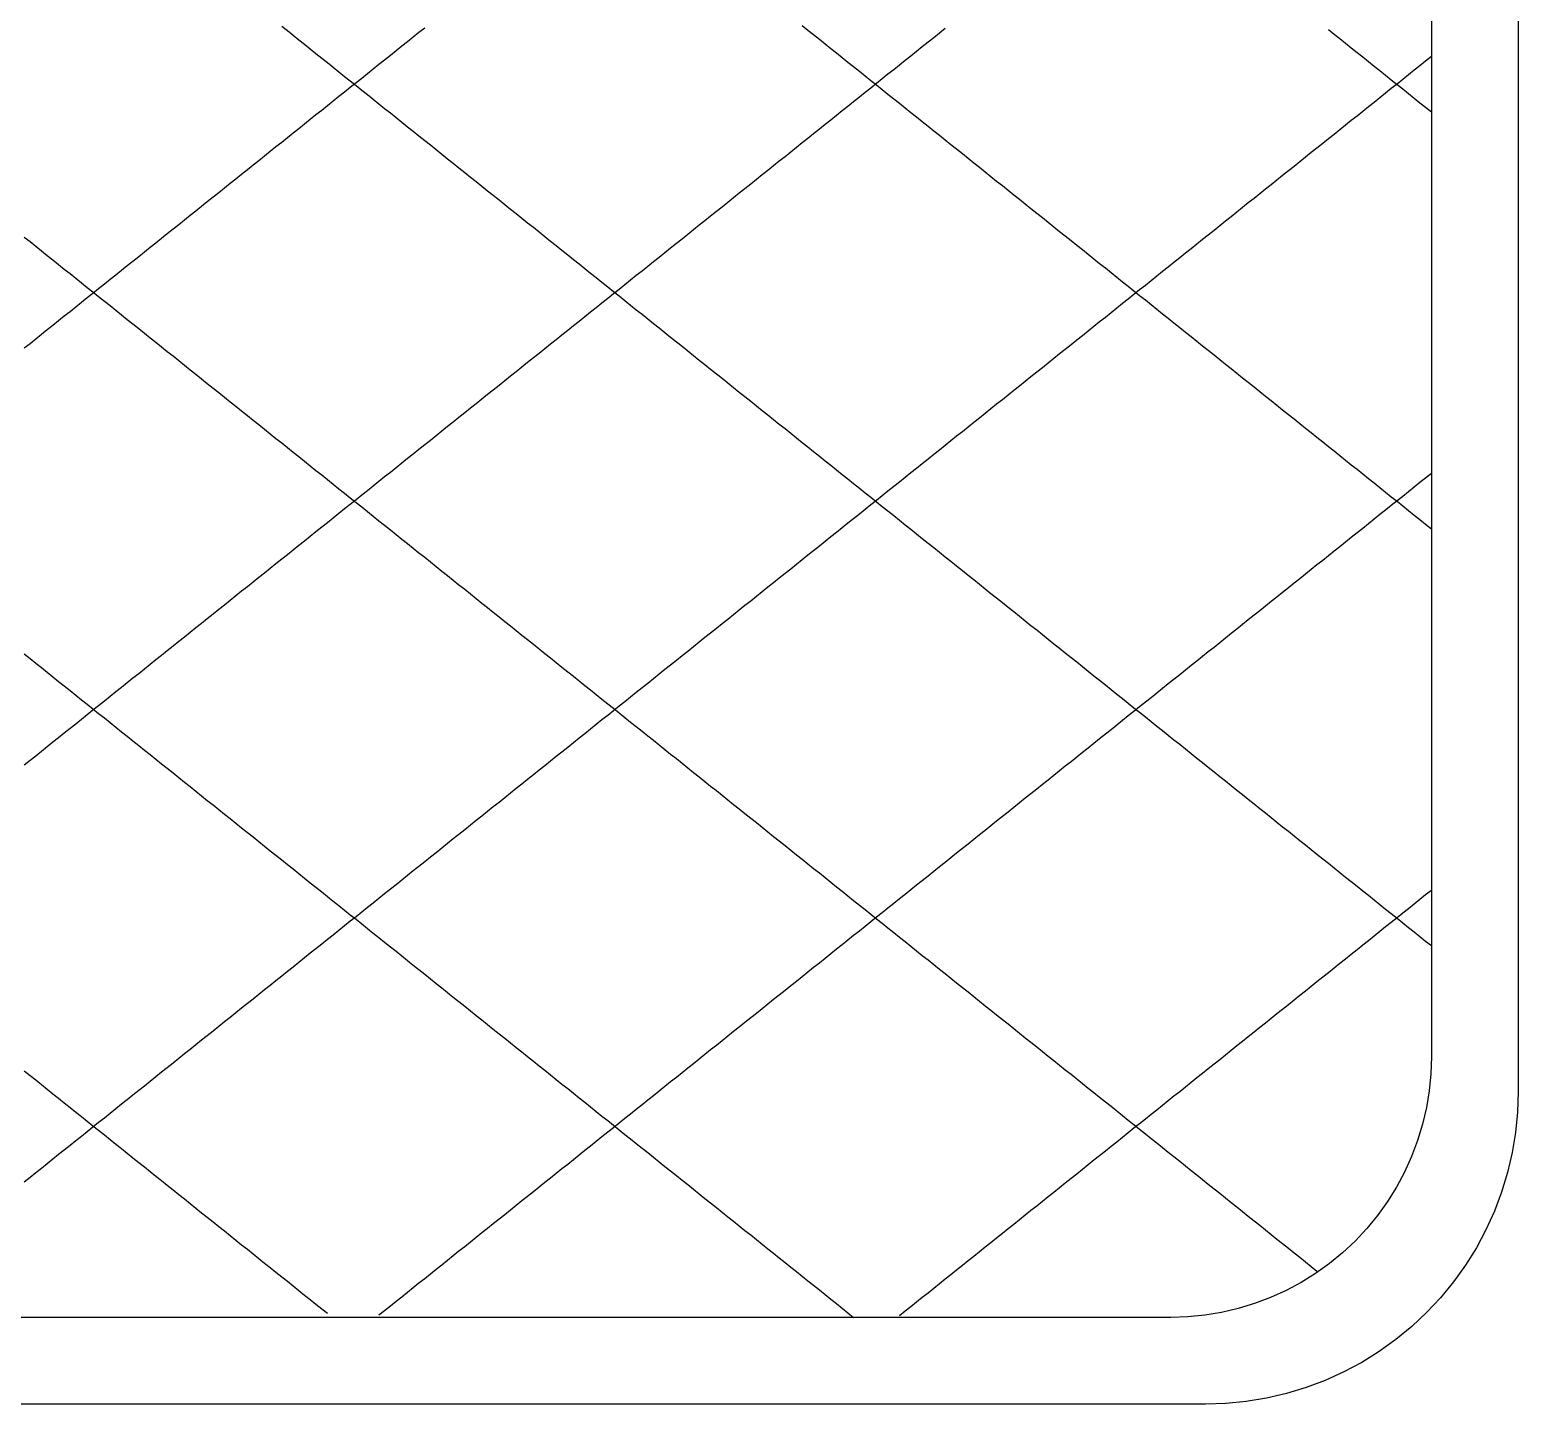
# Model space of a CAD drawing. Header units: millimetres. Extents: x 8 to 772, y 8 to 255.
# Drawn here: x 416.3 to 502, y 8 to 87.1 of the extents above; entities that cross this region are included whole.
import ezdxf

# ---------------------------------------------------------------- set-up
doc = ezdxf.new("R2010")
doc.units = ezdxf.units.MM
doc.layers.add('STUDY_GUIDES', color=7, linetype='Continuous')

msp = doc.modelspace()

# ---------------------------------------------------------------- linework, layer by layer
at = {"layer": 'STUDY_GUIDES'}
for points in [[(502, 214), (502, 26), (501.9615, 24.8227), (501.846, 23.6505), (501.6541, 22.4884), (501.3867, 21.3413), (501.0447, 20.2141), (500.6298, 19.1117), (500.1437, 18.0388), (499.5885, 17), (498.9665, 15.9997), (498.2804, 15.0423), (497.5331, 14.1318), (496.7279, 13.2721), (495.8682, 12.4669), (494.9577, 11.7196), (494.0003, 11.0335), (493, 10.4115), (491.9612, 9.8563), (490.8883, 9.3702), (489.7859, 8.9553), (488.6587, 8.6133), (487.5116, 8.3459), (486.3495, 8.154), (485.1773, 8.0385), (484, 8), (296, 8)], [(497, 212), (497, 28), (496.9679, 27.019), (496.8717, 26.0421), (496.7118, 25.0736), (496.4889, 24.1177), (496.204, 23.1784), (495.8582, 22.2597), (495.4531, 21.3657), (494.9904, 20.5), (494.472, 19.6664), (493.9003, 18.8686), (493.2776, 18.1098), (492.6066, 17.3934), (491.8902, 16.7224), (491.1314, 16.0997), (490.3336, 15.528), (489.5, 15.0096), (488.6343, 14.5469), (487.7403, 14.1418), (486.8216, 13.796), (485.8823, 13.5111), (484.9264, 13.2882), (483.9579, 13.1283), (482.981, 13.0321), (482, 13), (298, 13)], [(416.0092, 68.8074), (416.3385, 69.0708), (416.6677, 69.3342), (416.9969, 69.5975), (417.3262, 69.8609), (417.6554, 70.1243), (417.9846, 70.3877), (418.3138, 70.6511), (418.6431, 70.9145), (418.9723, 71.1778), (419.3015, 71.4412), (419.6308, 71.7046), (419.96, 71.968), (420.2892, 72.2314), (420.6185, 72.4948), (420.9477, 72.7582), (421.2769, 73.0215), (421.6062, 73.2849), (421.9354, 73.5483), (422.2646, 73.8117), (422.5938, 74.0751), (422.9231, 74.3385), (423.2523, 74.6018), (423.5815, 74.8652), (423.9108, 75.1286), (424.24, 75.392), (424.5692, 75.6554), (424.8985, 75.9188), (425.2277, 76.1822), (425.5569, 76.4455), (425.8862, 76.7089), (426.2154, 76.9723), (426.5446, 77.2357), (426.8738, 77.4991), (427.2031, 77.7625), (427.5323, 78.0258), (427.8615, 78.2892), (428.1908, 78.5526), (428.52, 78.816), (428.8492, 79.0794), (429.1785, 79.3428), (429.5077, 79.6062), (429.8369, 79.8695), (430.1662, 80.1329), (430.4954, 80.3963), (430.8246, 80.6597), (431.1538, 80.9231), (431.4831, 81.1865), (431.8123, 81.4498), (432.1415, 81.7132), (432.4708, 81.9766), (432.8, 82.24), (433.1292, 82.5034), (433.4585, 82.7668), (433.7877, 83.0302), (434.1169, 83.2935), (434.4462, 83.5569), (434.7754, 83.8203), (435.1046, 84.0837), (435.4338, 84.3471), (435.7631, 84.6105), (436.0923, 84.8738), (436.4215, 85.1372), (436.7508, 85.4006), (437.08, 85.664), (437.4092, 85.9274), (437.7385, 86.1908), (438.0677, 86.4542), (438.3969, 86.7175), (438.7262, 86.9809), (439.0554, 87.2443)], [(416.0092, 44.8074), (416.3385, 45.0708), (416.6677, 45.3342), (416.9969, 45.5975), (417.3262, 45.8609), (417.6554, 46.1243), (417.9846, 46.3877), (418.3138, 46.6511), (418.6431, 46.9145), (418.9723, 47.1778), (419.3015, 47.4412), (419.6308, 47.7046), (419.96, 47.968), (420.2892, 48.2314), (420.6185, 48.4948), (420.9477, 48.7582), (421.2769, 49.0215), (421.6062, 49.2849), (421.9354, 49.5483), (422.2646, 49.8117), (422.5938, 50.0751), (422.9231, 50.3385), (423.2523, 50.6018), (423.5815, 50.8652), (423.9108, 51.1286), (424.24, 51.392), (424.5692, 51.6554), (424.8985, 51.9188), (425.2277, 52.1822), (425.5569, 52.4455), (425.8862, 52.7089), (426.2154, 52.9723), (426.5446, 53.2357), (426.8738, 53.4991), (427.2031, 53.7625), (427.5323, 54.0258), (427.8615, 54.2892), (428.1908, 54.5526), (428.52, 54.816), (428.8492, 55.0794), (429.1785, 55.3428), (429.5077, 55.6062), (429.8369, 55.8695), (430.1662, 56.1329), (430.4954, 56.3963), (430.8246, 56.6597), (431.1538, 56.9231), (431.4831, 57.1865), (431.8123, 57.4498), (432.1415, 57.7132), (432.4708, 57.9766), (432.8, 58.24), (433.1292, 58.5034), (433.4585, 58.7668), (433.7877, 59.0302), (434.1169, 59.2935), (434.4462, 59.5569), (434.7754, 59.8203), (435.1046, 60.0837), (435.4338, 60.3471), (435.7631, 60.6105), (436.0923, 60.8738), (436.4215, 61.1372), (436.7508, 61.4006), (437.08, 61.664), (437.4092, 61.9274), (437.7385, 62.1908), (438.0677, 62.4542), (438.3969, 62.7175), (438.7262, 62.9809), (439.0554, 63.2443), (439.3846, 63.5077), (439.7138, 63.7711), (440.0431, 64.0345), (440.3723, 64.2978), (440.7015, 64.5612), (441.0308, 64.8246), (441.36, 65.088), (441.6892, 65.3514), (442.0185, 65.6148), (442.3477, 65.8782), (442.6769, 66.1415), (443.0062, 66.4049), (443.3354, 66.6683), (443.6646, 66.9317), (443.9938, 67.1951), (444.3231, 67.4585), (444.6523, 67.7218), (444.9815, 67.9852), (445.3108, 68.2486), (445.64, 68.512), (445.9692, 68.7754), (446.2985, 69.0388), (446.6277, 69.3022), (446.9569, 69.5655), (447.2862, 69.8289), (447.6154, 70.0923), (447.9446, 70.3557), (448.2738, 70.6191), (448.6031, 70.8825), (448.9323, 71.1458), (449.2615, 71.4092), (449.5908, 71.6726), (449.92, 71.936), (450.2492, 72.1994), (450.5785, 72.4628), (450.9077, 72.7262), (451.2369, 72.9895), (451.5662, 73.2529), (451.8954, 73.5163), (452.2246, 73.7797), (452.5538, 74.0431), (452.8831, 74.3065), (453.2123, 74.5698), (453.5415, 74.8332), (453.8708, 75.0966), (454.2, 75.36), (454.5292, 75.6234), (454.8585, 75.8868), (455.1877, 76.1502), (455.5169, 76.4135), (455.8462, 76.6769), (456.1754, 76.9403), (456.5046, 77.2037), (456.8338, 77.4671), (457.1631, 77.7305), (457.4923, 77.9938), (457.8215, 78.2572), (458.1508, 78.5206), (458.48, 78.784), (458.8092, 79.0474), (459.1385, 79.3108), (459.4677, 79.5742), (459.7969, 79.8375), (460.1262, 80.1009), (460.4554, 80.3643), (460.7846, 80.6277), (461.1138, 80.8911), (461.4431, 81.1545), (461.7723, 81.4178), (462.1015, 81.6812), (462.4308, 81.9446), (462.76, 82.208), (463.0892, 82.4714), (463.4185, 82.7348), (463.7477, 82.9982), (464.0769, 83.2615), (464.4062, 83.5249), (464.7354, 83.7883), (465.0646, 84.0517), (465.3938, 84.3151), (465.7231, 84.5785), (466.0523, 84.8418), (466.3815, 85.1052), (466.7108, 85.3686), (467.04, 85.632), (467.3692, 85.8954), (467.6985, 86.1588), (468.0277, 86.4222), (468.3569, 86.6855), (468.6862, 86.9489), (469.0154, 87.2123)], [(430.8246, 87.3403), (431.1538, 87.0769), (431.4831, 86.8135), (431.8123, 86.5502), (432.1415, 86.2868), (432.4708, 86.0234), (432.8, 85.76), (433.1292, 85.4966), (433.4585, 85.2332), (433.7877, 84.9698), (434.1169, 84.7065), (434.4462, 84.4431), (434.7754, 84.1797), (435.1046, 83.9163), (435.4338, 83.6529), (435.7631, 83.3895), (436.0923, 83.1262), (436.4215, 82.8628), (436.7508, 82.5994), (437.08, 82.336), (437.4092, 82.0726), (437.7385, 81.8092), (438.0677, 81.5458), (438.3969, 81.2825), (438.7262, 81.0191), (439.0554, 80.7557), (439.3846, 80.4923), (439.7138, 80.2289), (440.0431, 79.9655), (440.3723, 79.7022), (440.7015, 79.4388), (441.0308, 79.1754), (441.36, 78.912), (441.6892, 78.6486), (442.0185, 78.3852), (442.3477, 78.1218), (442.6769, 77.8585), (443.0062, 77.5951), (443.3354, 77.3317), (443.6646, 77.0683), (443.9938, 76.8049), (444.3231, 76.5415), (444.6523, 76.2782), (444.9815, 76.0148), (445.3108, 75.7514), (445.64, 75.488), (445.9692, 75.2246), (446.2985, 74.9612), (446.6277, 74.6978), (446.9569, 74.4345), (447.2862, 74.1711), (447.6154, 73.9077), (447.9446, 73.6443), (448.2738, 73.3809), (448.6031, 73.1175), (448.9323, 72.8542), (449.2615, 72.5908), (449.5908, 72.3274), (449.92, 72.064), (450.2492, 71.8006), (450.5785, 71.5372), (450.9077, 71.2738), (451.2369, 71.0105), (451.5662, 70.7471), (451.8954, 70.4837), (452.2246, 70.2203), (452.5538, 69.9569), (452.8831, 69.6935), (453.2123, 69.4302), (453.5415, 69.1668), (453.8708, 68.9034), (454.2, 68.64), (454.5292, 68.3766), (454.8585, 68.1132), (455.1877, 67.8498), (455.5169, 67.5865), (455.8462, 67.3231), (456.1754, 67.0597), (456.5046, 66.7963), (456.8338, 66.5329), (457.1631, 66.2695), (457.4923, 66.0062), (457.8215, 65.7428), (458.1508, 65.4794), (458.48, 65.216), (458.8092, 64.9526), (459.1385, 64.6892), (459.4677, 64.4258), (459.7969, 64.1625), (460.1262, 63.8991), (460.4554, 63.6357), (460.7846, 63.3723), (461.1138, 63.1089), (461.4431, 62.8455), (461.7723, 62.5822), (462.1015, 62.3188), (462.4308, 62.0554), (462.76, 61.792), (463.0892, 61.5286), (463.4185, 61.2652), (463.7477, 61.0018), (464.0769, 60.7385), (464.4062, 60.4751), (464.7354, 60.2117), (465.0646, 59.9483), (465.3938, 59.6849), (465.7231, 59.4215), (466.0523, 59.1582), (466.3815, 58.8948), (466.7108, 58.6314), (467.04, 58.368), (467.3692, 58.1046), (467.6985, 57.8412), (468.0277, 57.5778), (468.3569, 57.3145), (468.6862, 57.0511), (469.0154, 56.7877), (469.3446, 56.5243), (469.6738, 56.2609), (470.0031, 55.9975), (470.3323, 55.7342), (470.6615, 55.4708), (470.9908, 55.2074), (471.32, 54.944), (471.6492, 54.6806), (471.9785, 54.4172), (472.3077, 54.1538), (472.6369, 53.8905), (472.9662, 53.6271), (473.2954, 53.3637), (473.6246, 53.1003), (473.9538, 52.8369), (474.2831, 52.5735), (474.6123, 52.3102), (474.9415, 52.0468), (475.2708, 51.7834), (475.6, 51.52), (475.9292, 51.2566), (476.2585, 50.9932), (476.5877, 50.7298), (476.9169, 50.4665), (477.2462, 50.2031), (477.5754, 49.9397), (477.9046, 49.6763), (478.2338, 49.4129), (478.5631, 49.1495), (478.8923, 48.8862), (479.2215, 48.6228), (479.5508, 48.3594), (479.88, 48.096), (480.2092, 47.8326), (480.5385, 47.5692), (480.8677, 47.3058), (481.1969, 47.0425), (481.5262, 46.7791), (481.8554, 46.5157), (482.1846, 46.2523), (482.5138, 45.9889), (482.8431, 45.7255), (483.1723, 45.4622), (483.5015, 45.1988), (483.8308, 44.9354), (484.16, 44.672), (484.4892, 44.4086), (484.8185, 44.1452), (485.1477, 43.8818), (485.4769, 43.6185), (485.8062, 43.3551), (486.1354, 43.0917), (486.4646, 42.8283), (486.7938, 42.5649), (487.1231, 42.3015), (487.4523, 42.0382), (487.7815, 41.7748), (488.1108, 41.5114), (488.44, 41.248), (488.7692, 40.9846), (489.0985, 40.7212), (489.4277, 40.4578), (489.7569, 40.1945), (490.0862, 39.9311), (490.4154, 39.6677), (490.7446, 39.4043), (491.0738, 39.1409), (491.4031, 38.8775), (491.7323, 38.6142), (492.0615, 38.3508), (492.3908, 38.0874), (492.72, 37.824), (493.0492, 37.5606), (493.3785, 37.2972), (493.7077, 37.0338), (494.0369, 36.7705), (494.3662, 36.5071), (494.6954, 36.2437), (495.0246, 35.9803), (495.3538, 35.7169), (495.6831, 35.4535), (496.0123, 35.1902), (496.3415, 34.9268), (496.6708, 34.6634), (497, 34.4)], [(460.7846, 87.3723), (461.1138, 87.1089), (461.4431, 86.8455), (461.7723, 86.5822), (462.1015, 86.3188), (462.4308, 86.0554), (462.76, 85.792), (463.0892, 85.5286), (463.4185, 85.2652), (463.7477, 85.0018), (464.0769, 84.7385), (464.4062, 84.4751), (464.7354, 84.2117), (465.0646, 83.9483), (465.3938, 83.6849), (465.7231, 83.4215), (466.0523, 83.1582), (466.3815, 82.8948), (466.7108, 82.6314), (467.04, 82.368), (467.3692, 82.1046), (467.6985, 81.8412), (468.0277, 81.5778), (468.3569, 81.3145), (468.6862, 81.0511), (469.0154, 80.7877), (469.3446, 80.5243), (469.6738, 80.2609), (470.0031, 79.9975), (470.3323, 79.7342), (470.6615, 79.4708), (470.9908, 79.2074), (471.32, 78.944), (471.6492, 78.6806), (471.9785, 78.4172), (472.3077, 78.1538), (472.6369, 77.8905), (472.9662, 77.6271), (473.2954, 77.3637), (473.6246, 77.1003), (473.9538, 76.8369), (474.2831, 76.5735), (474.6123, 76.3102), (474.9415, 76.0468), (475.2708, 75.7834), (475.6, 75.52), (475.9292, 75.2566), (476.2585, 74.9932), (476.5877, 74.7298), (476.9169, 74.4665), (477.2462, 74.2031), (477.5754, 73.9397), (477.9046, 73.6763), (478.2338, 73.4129), (478.5631, 73.1495), (478.8923, 72.8862), (479.2215, 72.6228), (479.5508, 72.3594), (479.88, 72.096), (480.2092, 71.8326), (480.5385, 71.5692), (480.8677, 71.3058), (481.1969, 71.0425), (481.5262, 70.7791), (481.8554, 70.5157), (482.1846, 70.2523), (482.5138, 69.9889), (482.8431, 69.7255), (483.1723, 69.4622), (483.5015, 69.1988), (483.8308, 68.9354), (484.16, 68.672), (484.4892, 68.4086), (484.8185, 68.1452), (485.1477, 67.8818), (485.4769, 67.6185), (485.8062, 67.3551), (486.1354, 67.0917), (486.4646, 66.8283), (486.7938, 66.5649), (487.1231, 66.3015), (487.4523, 66.0382), (487.7815, 65.7748), (488.1108, 65.5114), (488.44, 65.248), (488.7692, 64.9846), (489.0985, 64.7212), (489.4277, 64.4578), (489.7569, 64.1945), (490.0862, 63.9311), (490.4154, 63.6677), (490.7446, 63.4043), (491.0738, 63.1409), (491.4031, 62.8775), (491.7323, 62.6142), (492.0615, 62.3508), (492.3908, 62.0874), (492.72, 61.824), (493.0492, 61.5606), (493.3785, 61.2972), (493.7077, 61.0338), (494.0369, 60.7705), (494.3662, 60.5071), (494.6954, 60.2437), (495.0246, 59.9803), (495.3538, 59.7169), (495.6831, 59.4535), (496.0123, 59.1902), (496.3415, 58.9268), (496.6708, 58.6634), (497, 58.4)], [(491.0738, 87.1409), (491.4031, 86.8775), (491.7323, 86.6142), (492.0615, 86.3508), (492.3908, 86.0874), (492.72, 85.824), (493.0492, 85.5606), (493.3785, 85.2972), (493.7077, 85.0338), (494.0369, 84.7705), (494.3662, 84.5071), (494.6954, 84.2437), (495.0246, 83.9803), (495.3538, 83.7169), (495.6831, 83.4535), (496.0123, 83.1902), (496.3415, 82.9268), (496.6708, 82.6634), (497, 82.4)], [(416.0092, 20.8074), (416.3385, 21.0708), (416.6677, 21.3342), (416.9969, 21.5975), (417.3262, 21.8609), (417.6554, 22.1243), (417.9846, 22.3877), (418.3138, 22.6511), (418.6431, 22.9145), (418.9723, 23.1778), (419.3015, 23.4412), (419.6308, 23.7046), (419.96, 23.968), (420.2892, 24.2314), (420.6185, 24.4948), (420.9477, 24.7582), (421.2769, 25.0215), (421.6062, 25.2849), (421.9354, 25.5483), (422.2646, 25.8117), (422.5938, 26.0751), (422.9231, 26.3385), (423.2523, 26.6018), (423.5815, 26.8652), (423.9108, 27.1286), (424.24, 27.392), (424.5692, 27.6554), (424.8985, 27.9188), (425.2277, 28.1822), (425.5569, 28.4455), (425.8862, 28.7089), (426.2154, 28.9723), (426.5446, 29.2357), (426.8738, 29.4991), (427.2031, 29.7625), (427.5323, 30.0258), (427.8615, 30.2892), (428.1908, 30.5526), (428.52, 30.816), (428.8492, 31.0794), (429.1785, 31.3428), (429.5077, 31.6062), (429.8369, 31.8695), (430.1662, 32.1329), (430.4954, 32.3963), (430.8246, 32.6597), (431.1538, 32.9231), (431.4831, 33.1865), (431.8123, 33.4498), (432.1415, 33.7132), (432.4708, 33.9766), (432.8, 34.24), (433.1292, 34.5034), (433.4585, 34.7668), (433.7877, 35.0302), (434.1169, 35.2935), (434.4462, 35.5569), (434.7754, 35.8203), (435.1046, 36.0837), (435.4338, 36.3471), (435.7631, 36.6105), (436.0923, 36.8738), (436.4215, 37.1372), (436.7508, 37.4006), (437.08, 37.664), (437.4092, 37.9274), (437.7385, 38.1908), (438.0677, 38.4542), (438.3969, 38.7175), (438.7262, 38.9809), (439.0554, 39.2443), (439.3846, 39.5077), (439.7138, 39.7711), (440.0431, 40.0345), (440.3723, 40.2978), (440.7015, 40.5612), (441.0308, 40.8246), (441.36, 41.088), (441.6892, 41.3514), (442.0185, 41.6148), (442.3477, 41.8782), (442.6769, 42.1415), (443.0062, 42.4049), (443.3354, 42.6683), (443.6646, 42.9317), (443.9938, 43.1951), (444.3231, 43.4585), (444.6523, 43.7218), (444.9815, 43.9852), (445.3108, 44.2486), (445.64, 44.512), (445.9692, 44.7754), (446.2985, 45.0388), (446.6277, 45.3022), (446.9569, 45.5655), (447.2862, 45.8289), (447.6154, 46.0923), (447.9446, 46.3557), (448.2738, 46.6191), (448.6031, 46.8825), (448.9323, 47.1458), (449.2615, 47.4092), (449.5908, 47.6726), (449.92, 47.936), (450.2492, 48.1994), (450.5785, 48.4628), (450.9077, 48.7262), (451.2369, 48.9895), (451.5662, 49.2529), (451.8954, 49.5163), (452.2246, 49.7797), (452.5538, 50.0431), (452.8831, 50.3065), (453.2123, 50.5698), (453.5415, 50.8332), (453.8708, 51.0966), (454.2, 51.36), (454.5292, 51.6234), (454.8585, 51.8868), (455.1877, 52.1502), (455.5169, 52.4135), (455.8462, 52.6769), (456.1754, 52.9403), (456.5046, 53.2037), (456.8338, 53.4671), (457.1631, 53.7305), (457.4923, 53.9938), (457.8215, 54.2572), (458.1508, 54.5206), (458.48, 54.784), (458.8092, 55.0474), (459.1385, 55.3108), (459.4677, 55.5742), (459.7969, 55.8375), (460.1262, 56.1009), (460.4554, 56.3643), (460.7846, 56.6277), (461.1138, 56.8911), (461.4431, 57.1545), (461.7723, 57.4178), (462.1015, 57.6812), (462.4308, 57.9446), (462.76, 58.208), (463.0892, 58.4714), (463.4185, 58.7348), (463.7477, 58.9982), (464.0769, 59.2615), (464.4062, 59.5249), (464.7354, 59.7883), (465.0646, 60.0517), (465.3938, 60.3151), (465.7231, 60.5785), (466.0523, 60.8418), (466.3815, 61.1052), (466.7108, 61.3686), (467.04, 61.632), (467.3692, 61.8954), (467.6985, 62.1588), (468.0277, 62.4222), (468.3569, 62.6855), (468.6862, 62.9489), (469.0154, 63.2123), (469.3446, 63.4757), (469.6738, 63.7391), (470.0031, 64.0025), (470.3323, 64.2658), (470.6615, 64.5292), (470.9908, 64.7926), (471.32, 65.056), (471.6492, 65.3194), (471.9785, 65.5828), (472.3077, 65.8462), (472.6369, 66.1095), (472.9662, 66.3729), (473.2954, 66.6363), (473.6246, 66.8997), (473.9538, 67.1631), (474.2831, 67.4265), (474.6123, 67.6898), (474.9415, 67.9532), (475.2708, 68.2166), (475.6, 68.48), (475.9292, 68.7434), (476.2585, 69.0068), (476.5877, 69.2702), (476.9169, 69.5335), (477.2462, 69.7969), (477.5754, 70.0603), (477.9046, 70.3237), (478.2338, 70.5871), (478.5631, 70.8505), (478.8923, 71.1138), (479.2215, 71.3772), (479.5508, 71.6406), (479.88, 71.904), (480.2092, 72.1674), (480.5385, 72.4308), (480.8677, 72.6942), (481.1969, 72.9575), (481.5262, 73.2209), (481.8554, 73.4843), (482.1846, 73.7477), (482.5138, 74.0111), (482.8431, 74.2745), (483.1723, 74.5378), (483.5015, 74.8012), (483.8308, 75.0646), (484.16, 75.328), (484.4892, 75.5914), (484.8185, 75.8548), (485.1477, 76.1182), (485.4769, 76.3815), (485.8062, 76.6449), (486.1354, 76.9083), (486.4646, 77.1717), (486.7938, 77.4351), (487.1231, 77.6985), (487.4523, 77.9618), (487.7815, 78.2252), (488.1108, 78.4886), (488.44, 78.752), (488.7692, 79.0154), (489.0985, 79.2788), (489.4277, 79.5422), (489.7569, 79.8055), (490.0862, 80.0689), (490.4154, 80.3323), (490.7446, 80.5957), (491.0738, 80.8591), (491.4031, 81.1225), (491.7323, 81.3858), (492.0615, 81.6492), (492.3908, 81.9126), (492.72, 82.176), (493.0492, 82.4394), (493.3785, 82.7028), (493.7077, 82.9662), (494.0369, 83.2295), (494.3662, 83.4929), (494.6954, 83.7563), (495.0246, 84.0197), (495.3538, 84.2831), (495.6831, 84.5465), (496.0123, 84.8098), (496.3415, 85.0732), (496.6708, 85.3366), (497, 85.6)], [(416.0092, 75.1926), (416.3385, 74.9292), (416.6677, 74.6658), (416.9969, 74.4025), (417.3262, 74.1391), (417.6554, 73.8757), (417.9846, 73.6123), (418.3138, 73.3489), (418.6431, 73.0855), (418.9723, 72.8222), (419.3015, 72.5588), (419.6308, 72.2954), (419.96, 72.032), (420.2892, 71.7686), (420.6185, 71.5052), (420.9477, 71.2418), (421.2769, 70.9785), (421.6062, 70.7151), (421.9354, 70.4517), (422.2646, 70.1883), (422.5938, 69.9249), (422.9231, 69.6615), (423.2523, 69.3982), (423.5815, 69.1348), (423.9108, 68.8714), (424.24, 68.608), (424.5692, 68.3446), (424.8985, 68.0812), (425.2277, 67.8178), (425.5569, 67.5545), (425.8862, 67.2911), (426.2154, 67.0277), (426.5446, 66.7643), (426.8738, 66.5009), (427.2031, 66.2375), (427.5323, 65.9742), (427.8615, 65.7108), (428.1908, 65.4474), (428.52, 65.184), (428.8492, 64.9206), (429.1785, 64.6572), (429.5077, 64.3938), (429.8369, 64.1305), (430.1662, 63.8671), (430.4954, 63.6037), (430.8246, 63.3403), (431.1538, 63.0769), (431.4831, 62.8135), (431.8123, 62.5502), (432.1415, 62.2868), (432.4708, 62.0234), (432.8, 61.76), (433.1292, 61.4966), (433.4585, 61.2332), (433.7877, 60.9698), (434.1169, 60.7065), (434.4462, 60.4431), (434.7754, 60.1797), (435.1046, 59.9163), (435.4338, 59.6529), (435.7631, 59.3895), (436.0923, 59.1262), (436.4215, 58.8628), (436.7508, 58.5994), (437.08, 58.336), (437.4092, 58.0726), (437.7385, 57.8092), (438.0677, 57.5458), (438.3969, 57.2825), (438.7262, 57.0191), (439.0554, 56.7557), (439.3846, 56.4923), (439.7138, 56.2289), (440.0431, 55.9655), (440.3723, 55.7022), (440.7015, 55.4388), (441.0308, 55.1754), (441.36, 54.912), (441.6892, 54.6486), (442.0185, 54.3852), (442.3477, 54.1218), (442.6769, 53.8585), (443.0062, 53.5951), (443.3354, 53.3317), (443.6646, 53.0683), (443.9938, 52.8049), (444.3231, 52.5415), (444.6523, 52.2782), (444.9815, 52.0148), (445.3108, 51.7514), (445.64, 51.488), (445.9692, 51.2246), (446.2985, 50.9612), (446.6277, 50.6978), (446.9569, 50.4345), (447.2862, 50.1711), (447.6154, 49.9077), (447.9446, 49.6443), (448.2738, 49.3809), (448.6031, 49.1175), (448.9323, 48.8542), (449.2615, 48.5908), (449.5908, 48.3274), (449.92, 48.064), (450.2492, 47.8006), (450.5785, 47.5372), (450.9077, 47.2738), (451.2369, 47.0105), (451.5662, 46.7471), (451.8954, 46.4837), (452.2246, 46.2203), (452.5538, 45.9569), (452.8831, 45.6935), (453.2123, 45.4302), (453.5415, 45.1668), (453.8708, 44.9034), (454.2, 44.64), (454.5292, 44.3766), (454.8585, 44.1132), (455.1877, 43.8498), (455.5169, 43.5865), (455.8462, 43.3231), (456.1754, 43.0597), (456.5046, 42.7963), (456.8338, 42.5329), (457.1631, 42.2695), (457.4923, 42.0062), (457.8215, 41.7428), (458.1508, 41.4794), (458.48, 41.216), (458.8092, 40.9526), (459.1385, 40.6892), (459.4677, 40.4258), (459.7969, 40.1625), (460.1262, 39.8991), (460.4554, 39.6357), (460.7846, 39.3723), (461.1138, 39.1089), (461.4431, 38.8455), (461.7723, 38.5822), (462.1015, 38.3188), (462.4308, 38.0554), (462.76, 37.792), (463.0892, 37.5286), (463.4185, 37.2652), (463.7477, 37.0018), (464.0769, 36.7385), (464.4062, 36.4751), (464.7354, 36.2117), (465.0646, 35.9483), (465.3938, 35.6849), (465.7231, 35.4215), (466.0523, 35.1582), (466.3815, 34.8948), (466.7108, 34.6314), (467.04, 34.368), (467.3692, 34.1046), (467.6985, 33.8412), (468.0277, 33.5778), (468.3569, 33.3145), (468.6862, 33.0511), (469.0154, 32.7877), (469.3446, 32.5243), (469.6738, 32.2609), (470.0031, 31.9975), (470.3323, 31.7342), (470.6615, 31.4708), (470.9908, 31.2074), (471.32, 30.944), (471.6492, 30.6806), (471.9785, 30.4172), (472.3077, 30.1538), (472.6369, 29.8905), (472.9662, 29.6271), (473.2954, 29.3637), (473.6246, 29.1003), (473.9538, 28.8369), (474.2831, 28.5735), (474.6123, 28.3102), (474.9415, 28.0468), (475.2708, 27.7834), (475.6, 27.52), (475.9292, 27.2566), (476.2585, 26.9932), (476.5877, 26.7298), (476.9169, 26.4665), (477.2462, 26.2031), (477.5754, 25.9397), (477.9046, 25.6763), (478.2338, 25.4129), (478.5631, 25.1495), (478.8923, 24.8862), (479.2215, 24.6228), (479.5508, 24.3594), (479.88, 24.096), (480.2092, 23.8326), (480.5385, 23.5692), (480.8677, 23.3058), (481.1969, 23.0425), (481.5262, 22.7791), (481.8554, 22.5157), (482.1846, 22.2523), (482.5138, 21.9889), (482.8431, 21.7255), (483.1723, 21.4622), (483.5015, 21.1988), (483.8308, 20.9354), (484.16, 20.672), (484.4892, 20.4086), (484.8185, 20.1452), (485.1477, 19.8818), (485.4769, 19.6185), (485.8062, 19.3551), (486.1354, 19.0917), (486.4646, 18.8283), (486.7938, 18.5649), (487.1231, 18.3015), (487.4523, 18.0382), (487.7815, 17.7748), (488.1108, 17.5114), (488.44, 17.248), (488.7692, 16.9846), (489.0985, 16.7212), (489.4277, 16.4578), (489.7569, 16.1945), (490.0862, 15.9311), (490.4154, 15.6677)], [(436.4215, 13.1372), (436.7508, 13.4006), (437.08, 13.664), (437.4092, 13.9274), (437.7385, 14.1908), (438.0677, 14.4542), (438.3969, 14.7175), (438.7262, 14.9809), (439.0554, 15.2443), (439.3846, 15.5077), (439.7138, 15.7711), (440.0431, 16.0345), (440.3723, 16.2978), (440.7015, 16.5612), (441.0308, 16.8246), (441.36, 17.088), (441.6892, 17.3514), (442.0185, 17.6148), (442.3477, 17.8782), (442.6769, 18.1415), (443.0062, 18.4049), (443.3354, 18.6683), (443.6646, 18.9317), (443.9938, 19.1951), (444.3231, 19.4585), (444.6523, 19.7218), (444.9815, 19.9852), (445.3108, 20.2486), (445.64, 20.512), (445.9692, 20.7754), (446.2985, 21.0388), (446.6277, 21.3022), (446.9569, 21.5655), (447.2862, 21.8289), (447.6154, 22.0923), (447.9446, 22.3557), (448.2738, 22.6191), (448.6031, 22.8825), (448.9323, 23.1458), (449.2615, 23.4092), (449.5908, 23.6726), (449.92, 23.936), (450.2492, 24.1994), (450.5785, 24.4628), (450.9077, 24.7262), (451.2369, 24.9895), (451.5662, 25.2529), (451.8954, 25.5163), (452.2246, 25.7797), (452.5538, 26.0431), (452.8831, 26.3065), (453.2123, 26.5698), (453.5415, 26.8332), (453.8708, 27.0966), (454.2, 27.36), (454.5292, 27.6234), (454.8585, 27.8868), (455.1877, 28.1502), (455.5169, 28.4135), (455.8462, 28.6769), (456.1754, 28.9403), (456.5046, 29.2037), (456.8338, 29.4671), (457.1631, 29.7305), (457.4923, 29.9938), (457.8215, 30.2572), (458.1508, 30.5206), (458.48, 30.784), (458.8092, 31.0474), (459.1385, 31.3108), (459.4677, 31.5742), (459.7969, 31.8375), (460.1262, 32.1009), (460.4554, 32.3643), (460.7846, 32.6277), (461.1138, 32.8911), (461.4431, 33.1545), (461.7723, 33.4178), (462.1015, 33.6812), (462.4308, 33.9446), (462.76, 34.208), (463.0892, 34.4714), (463.4185, 34.7348), (463.7477, 34.9982), (464.0769, 35.2615), (464.4062, 35.5249), (464.7354, 35.7883), (465.0646, 36.0517), (465.3938, 36.3151), (465.7231, 36.5785), (466.0523, 36.8418), (466.3815, 37.1052), (466.7108, 37.3686), (467.04, 37.632), (467.3692, 37.8954), (467.6985, 38.1588), (468.0277, 38.4222), (468.3569, 38.6855), (468.6862, 38.9489), (469.0154, 39.2123), (469.3446, 39.4757), (469.6738, 39.7391), (470.0031, 40.0025), (470.3323, 40.2658), (470.6615, 40.5292), (470.9908, 40.7926), (471.32, 41.056), (471.6492, 41.3194), (471.9785, 41.5828), (472.3077, 41.8462), (472.6369, 42.1095), (472.9662, 42.3729), (473.2954, 42.6363), (473.6246, 42.8997), (473.9538, 43.1631), (474.2831, 43.4265), (474.6123, 43.6898), (474.9415, 43.9532), (475.2708, 44.2166), (475.6, 44.48), (475.9292, 44.7434), (476.2585, 45.0068), (476.5877, 45.2702), (476.9169, 45.5335), (477.2462, 45.7969), (477.5754, 46.0603), (477.9046, 46.3237), (478.2338, 46.5871), (478.5631, 46.8505), (478.8923, 47.1138), (479.2215, 47.3772), (479.5508, 47.6406), (479.88, 47.904), (480.2092, 48.1674), (480.5385, 48.4308), (480.8677, 48.6942), (481.1969, 48.9575), (481.5262, 49.2209), (481.8554, 49.4843), (482.1846, 49.7477), (482.5138, 50.0111), (482.8431, 50.2745), (483.1723, 50.5378), (483.5015, 50.8012), (483.8308, 51.0646), (484.16, 51.328), (484.4892, 51.5914), (484.8185, 51.8548), (485.1477, 52.1182), (485.4769, 52.3815), (485.8062, 52.6449), (486.1354, 52.9083), (486.4646, 53.1717), (486.7938, 53.4351), (487.1231, 53.6985), (487.4523, 53.9618), (487.7815, 54.2252), (488.1108, 54.4886), (488.44, 54.752), (488.7692, 55.0154), (489.0985, 55.2788), (489.4277, 55.5422), (489.7569, 55.8055), (490.0862, 56.0689), (490.4154, 56.3323), (490.7446, 56.5957), (491.0738, 56.8591), (491.4031, 57.1225), (491.7323, 57.3858), (492.0615, 57.6492), (492.3908, 57.9126), (492.72, 58.176), (493.0492, 58.4394), (493.3785, 58.7028), (493.7077, 58.9662), (494.0369, 59.2295), (494.3662, 59.4929), (494.6954, 59.7563), (495.0246, 60.0197), (495.3538, 60.2831), (495.6831, 60.5465), (496.0123, 60.8098), (496.3415, 61.0732), (496.6708, 61.3366), (497, 61.6)], [(416.0092, 51.1926), (416.3385, 50.9292), (416.6677, 50.6658), (416.9969, 50.4025), (417.3262, 50.1391), (417.6554, 49.8757), (417.9846, 49.6123), (418.3138, 49.3489), (418.6431, 49.0855), (418.9723, 48.8222), (419.3015, 48.5588), (419.6308, 48.2954), (419.96, 48.032), (420.2892, 47.7686), (420.6185, 47.5052), (420.9477, 47.2418), (421.2769, 46.9785), (421.6062, 46.7151), (421.9354, 46.4517), (422.2646, 46.1883), (422.5938, 45.9249), (422.9231, 45.6615), (423.2523, 45.3982), (423.5815, 45.1348), (423.9108, 44.8714), (424.24, 44.608), (424.5692, 44.3446), (424.8985, 44.0812), (425.2277, 43.8178), (425.5569, 43.5545), (425.8862, 43.2911), (426.2154, 43.0277), (426.5446, 42.7643), (426.8738, 42.5009), (427.2031, 42.2375), (427.5323, 41.9742), (427.8615, 41.7108), (428.1908, 41.4474), (428.52, 41.184), (428.8492, 40.9206), (429.1785, 40.6572), (429.5077, 40.3938), (429.8369, 40.1305), (430.1662, 39.8671), (430.4954, 39.6037), (430.8246, 39.3403), (431.1538, 39.0769), (431.4831, 38.8135), (431.8123, 38.5502), (432.1415, 38.2868), (432.4708, 38.0234), (432.8, 37.76), (433.1292, 37.4966), (433.4585, 37.2332), (433.7877, 36.9698), (434.1169, 36.7065), (434.4462, 36.4431), (434.7754, 36.1797), (435.1046, 35.9163), (435.4338, 35.6529), (435.7631, 35.3895), (436.0923, 35.1262), (436.4215, 34.8628), (436.7508, 34.5994), (437.08, 34.336), (437.4092, 34.0726), (437.7385, 33.8092), (438.0677, 33.5458), (438.3969, 33.2825), (438.7262, 33.0191), (439.0554, 32.7557), (439.3846, 32.4923), (439.7138, 32.2289), (440.0431, 31.9655), (440.3723, 31.7022), (440.7015, 31.4388), (441.0308, 31.1754), (441.36, 30.912), (441.6892, 30.6486), (442.0185, 30.3852), (442.3477, 30.1218), (442.6769, 29.8585), (443.0062, 29.5951), (443.3354, 29.3317), (443.6646, 29.0683), (443.9938, 28.8049), (444.3231, 28.5415), (444.6523, 28.2782), (444.9815, 28.0148), (445.3108, 27.7514), (445.64, 27.488), (445.9692, 27.2246), (446.2985, 26.9612), (446.6277, 26.6978), (446.9569, 26.4345), (447.2862, 26.1711), (447.6154, 25.9077), (447.9446, 25.6443), (448.2738, 25.3809), (448.6031, 25.1175), (448.9323, 24.8542), (449.2615, 24.5908), (449.5908, 24.3274), (449.92, 24.064), (450.2492, 23.8006), (450.5785, 23.5372), (450.9077, 23.2738), (451.2369, 23.0105), (451.5662, 22.7471), (451.8954, 22.4837), (452.2246, 22.2203), (452.5538, 21.9569), (452.8831, 21.6935), (453.2123, 21.4302), (453.5415, 21.1668), (453.8708, 20.9034), (454.2, 20.64), (454.5292, 20.3766), (454.8585, 20.1132), (455.1877, 19.8498), (455.5169, 19.5865), (455.8462, 19.3231), (456.1754, 19.0597), (456.5046, 18.7963), (456.8338, 18.5329), (457.1631, 18.2695), (457.4923, 18.0062), (457.8215, 17.7428), (458.1508, 17.4794), (458.48, 17.216), (458.8092, 16.9526), (459.1385, 16.6892), (459.4677, 16.4258), (459.7969, 16.1625), (460.1262, 15.8991), (460.4554, 15.6357), (460.7846, 15.3723), (461.1138, 15.1089), (461.4431, 14.8455), (461.7723, 14.5822), (462.1015, 14.3188), (462.4308, 14.0554), (462.76, 13.792), (463.0892, 13.5286), (463.4185, 13.2652), (463.7477, 13.0018)], [(466.3815, 13.1052), (466.7108, 13.3686), (467.04, 13.632), (467.3692, 13.8954), (467.6985, 14.1588), (468.0277, 14.4222), (468.3569, 14.6855), (468.6862, 14.9489), (469.0154, 15.2123), (469.3446, 15.4757), (469.6738, 15.7391), (470.0031, 16.0025), (470.3323, 16.2658), (470.6615, 16.5292), (470.9908, 16.7926), (471.32, 17.056), (471.6492, 17.3194), (471.9785, 17.5828), (472.3077, 17.8462), (472.6369, 18.1095), (472.9662, 18.3729), (473.2954, 18.6363), (473.6246, 18.8997), (473.9538, 19.1631), (474.2831, 19.4265), (474.6123, 19.6898), (474.9415, 19.9532), (475.2708, 20.2166), (475.6, 20.48), (475.9292, 20.7434), (476.2585, 21.0068), (476.5877, 21.2702), (476.9169, 21.5335), (477.2462, 21.7969), (477.5754, 22.0603), (477.9046, 22.3237), (478.2338, 22.5871), (478.5631, 22.8505), (478.8923, 23.1138), (479.2215, 23.3772), (479.5508, 23.6406), (479.88, 23.904), (480.2092, 24.1674), (480.5385, 24.4308), (480.8677, 24.6942), (481.1969, 24.9575), (481.5262, 25.2209), (481.8554, 25.4843), (482.1846, 25.7477), (482.5138, 26.0111), (482.8431, 26.2745), (483.1723, 26.5378), (483.5015, 26.8012), (483.8308, 27.0646), (484.16, 27.328), (484.4892, 27.5914), (484.8185, 27.8548), (485.1477, 28.1182), (485.4769, 28.3815), (485.8062, 28.6449), (486.1354, 28.9083), (486.4646, 29.1717), (486.7938, 29.4351), (487.1231, 29.6985), (487.4523, 29.9618), (487.7815, 30.2252), (488.1108, 30.4886), (488.44, 30.752), (488.7692, 31.0154), (489.0985, 31.2788), (489.4277, 31.5422), (489.7569, 31.8055), (490.0862, 32.0689), (490.4154, 32.3323), (490.7446, 32.5957), (491.0738, 32.8591), (491.4031, 33.1225), (491.7323, 33.3858), (492.0615, 33.6492), (492.3908, 33.9126), (492.72, 34.176), (493.0492, 34.4394), (493.3785, 34.7028), (493.7077, 34.9662), (494.0369, 35.2295), (494.3662, 35.4929), (494.6954, 35.7563), (495.0246, 36.0197), (495.3538, 36.2831), (495.6831, 36.5465), (496.0123, 36.8098), (496.3415, 37.0732), (496.6708, 37.3366), (497, 37.6)], [(416.0092, 27.1926), (416.3385, 26.9292), (416.6677, 26.6658), (416.9969, 26.4025), (417.3262, 26.1391), (417.6554, 25.8757), (417.9846, 25.6123), (418.3138, 25.3489), (418.6431, 25.0855), (418.9723, 24.8222), (419.3015, 24.5588), (419.6308, 24.2954), (419.96, 24.032), (420.2892, 23.7686), (420.6185, 23.5052), (420.9477, 23.2418), (421.2769, 22.9785), (421.6062, 22.7151), (421.9354, 22.4517), (422.2646, 22.1883), (422.5938, 21.9249), (422.9231, 21.6615), (423.2523, 21.3982), (423.5815, 21.1348), (423.9108, 20.8714), (424.24, 20.608), (424.5692, 20.3446), (424.8985, 20.0812), (425.2277, 19.8178), (425.5569, 19.5545), (425.8862, 19.2911), (426.2154, 19.0277), (426.5446, 18.7643), (426.8738, 18.5009), (427.2031, 18.2375), (427.5323, 17.9742), (427.8615, 17.7108), (428.1908, 17.4474), (428.52, 17.184), (428.8492, 16.9206), (429.1785, 16.6572), (429.5077, 16.3938), (429.8369, 16.1305), (430.1662, 15.8671), (430.4954, 15.6037), (430.8246, 15.3403), (431.1538, 15.0769), (431.4831, 14.8135), (431.8123, 14.5502), (432.1415, 14.2868), (432.4708, 14.0234), (432.8, 13.76), (433.1292, 13.4966), (433.4585, 13.2332)]]:
    msp.add_lwpolyline(points, dxfattribs=at)

doc.saveas('drawing.dxf')
